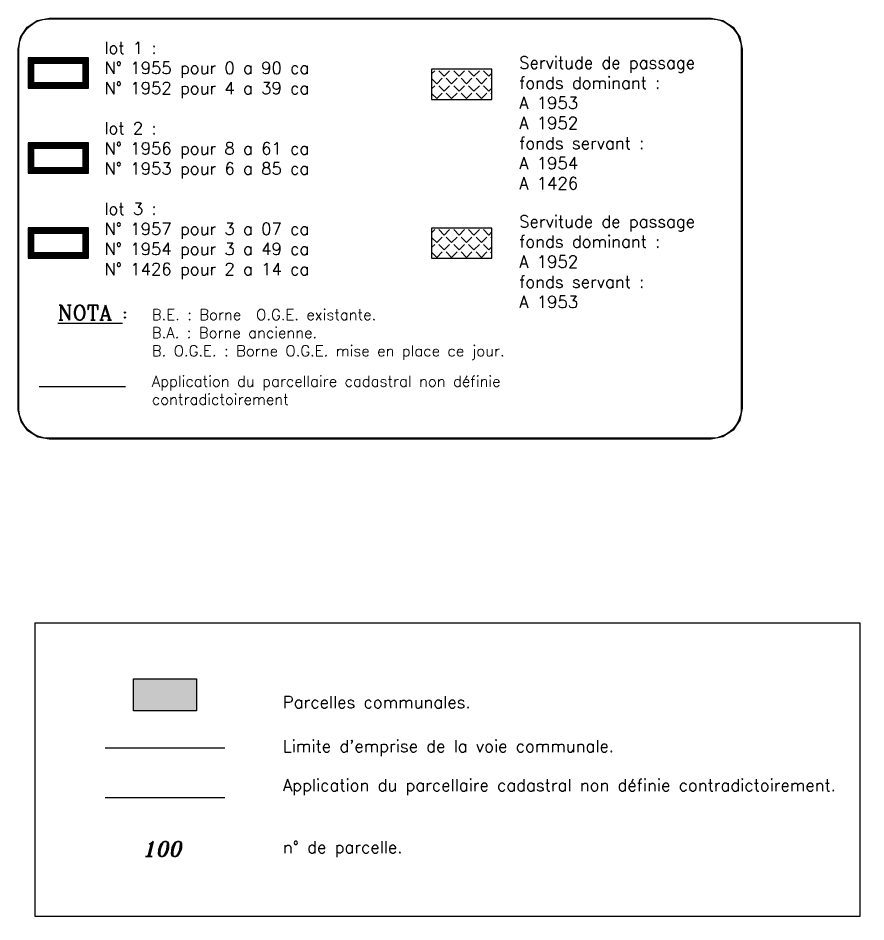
# Model space of a CAD drawing. Header units: metres. Extents: x 9606 to 9900, y 4805 to 4952.
# Drawn here: x 9817.49 to 9845.59, y 4805.33 to 4835.3 of the extents above; entities that cross this region are included whole.
import ezdxf

# ---------------------------------------------------------------- set-up
doc = ezdxf.new("R2010")
doc.units = ezdxf.units.M
doc.header["$LTSCALE"] = 2
doc.set_wipeout_variables(frame=1)
for name, color, linetype in [('Légende Bornage', 7, 'Continuous'), ('Légende Topo', 7, 'Continuous'), ('Wipeout', 255, 'Continuous')]:
    doc.layers.add(name, color=color, linetype=linetype)
doc.styles.add('bornage', font='romanc.shx', dxfattribs={"height": 0.32})
doc.styles.add('ROMANS', font='ROMANC.shx', dxfattribs={"height": 0.36})
doc.styles.add('Romant', font='romant.shx', dxfattribs={"oblique": 13.5, "height": 0.5})

msp = doc.modelspace()

# ---------------------------------------------------------------- wipeouts: each hides what was drawn before it
msp.add_wipeout([(9817.889, 4815.424), (9845.586, 4815.424), (9845.586, 4805.335), (9817.889, 4805.335)]).dxf.layer = 'Légende Topo'
at = {"lineweight": 30}
msp.add_wipeout([(9818.515, 4835.303), (9840.454, 4835.303), (9840.848, 4835.224), (9841.182, 4835.001), (9841.406, 4834.667), (9841.484, 4834.273), (9841.484, 4822.37), (9841.406, 4821.976), (9841.182, 4821.642), (9840.848, 4821.419), (9840.454, 4821.34), (9818.515, 4821.34), (9818.137, 4821.412), (9817.812, 4821.618), (9817.584, 4821.928), (9817.485, 4822.299), (9817.485, 4834.273), (9817.563, 4834.667), (9817.787, 4835.001), (9818.121, 4835.224)], dxfattribs=at).dxf.layer = 'Wipeout'

# ---------------------------------------------------------------- next in the draw order: hatches: boundary and pattern name
at = {"layer": 'Légende Bornage'}
h = msp.add_hatch(dxfattribs=at)
h.set_pattern_fill('ANGLE', color=256, scale=0.05, angle=10.9831, style=0)
h.set_pattern_definition([(45, (-800819.4574, 441533.1937), (-0.24695704333, 0.24695704333), [0.254, -0.09525]), (135, (-800819.4574, 441533.1937), (-0.24695704333, -0.24695704333), [0.254, -0.09525])])
h.paths.add_polyline_path([(9833.192, 4833.604), (9831.192, 4833.604), (9831.192, 4832.604), (9833.192, 4832.604)])
h = msp.add_hatch(dxfattribs=at)
h.set_pattern_fill('ANGLE', color=4, scale=0.05, angle=10.9831, style=0)
h.set_pattern_definition([(45, (-800819.4574, 441527.92764), (-0.24695704333, 0.24695704333), [0.254, -0.09525]), (135, (-800819.4574, 441527.92764), (-0.24695704333, -0.24695704333), [0.254, -0.09525])])
h.paths.add_polyline_path([(9833.192, 4828.338), (9831.192, 4828.338), (9831.192, 4827.338), (9833.192, 4827.338)])
at = {"layer": 'Légende Topo'}
msp.add_hatch(color=2, dxfattribs=at).paths.add_polyline_path([(9821.312, 4813.399), (9823.395, 4813.399), (9823.395, 4812.333), (9821.312, 4812.333)])

# ---------------------------------------------------------------- next in the draw order: linework, layer by layer
at = {"layer": 'Légende Bornage', "flags": 128}
msp.add_lwpolyline([(9817.485, 4822.299), (9817.485, 4834.273), (9817.563, 4834.667), (9817.787, 4835.001), (9818.121, 4835.224), (9818.515, 4835.303), (9840.454, 4835.303), (9840.848, 4835.224), (9841.182, 4835.001), (9841.406, 4834.667), (9841.484, 4834.273), (9841.484, 4822.37), (9841.406, 4821.976), (9841.182, 4821.642), (9840.848, 4821.419), (9840.454, 4821.34), (9818.515, 4821.34), (9818.137, 4821.412), (9817.812, 4821.618), (9817.584, 4821.928)], close=True, dxfattribs=at)
at = {"layer": 'Légende Bornage', "color": 7}
msp.add_lwpolyline([(9817.515, 4822.3), (9817.515, 4834.273, -0.414214), (9818.515, 4835.273), (9840.454, 4835.273, -0.414214), (9841.454, 4834.273), (9841.454, 4822.37), (9841.454, 4822.37, -0.414214), (9840.454, 4821.37), (9818.515, 4821.37, -0.392117)], format="xyb", close=True, dxfattribs=at)
at = {"layer": 'Légende Bornage', "color": 131, "const_width": 0.2}
msp.add_lwpolyline([(9817.92, 4833.082), (9819.72, 4833.082), (9819.72, 4833.882), (9817.92, 4833.882)], close=True, dxfattribs=at)
at = {"layer": 'Légende Bornage'}
for points in [[(9817.82, 4832.982), (9819.82, 4832.982), (9819.82, 4833.982), (9817.82, 4833.982)], [(9817.82, 4830.165), (9819.82, 4830.165), (9819.82, 4831.165), (9817.82, 4831.165)], [(9817.82, 4827.347), (9819.82, 4827.347), (9819.82, 4828.347), (9817.82, 4828.347)]]:
    msp.add_lwpolyline(points, close=True, dxfattribs=at)
at = {"layer": 'Légende Bornage', "color": 7}
for points in [[(9831.192, 4832.604), (9833.192, 4832.604), (9833.192, 4833.604), (9831.192, 4833.604)], [(9831.192, 4827.338), (9833.192, 4827.338), (9833.192, 4828.338), (9831.192, 4828.338)]]:
    msp.add_lwpolyline(points, close=True, dxfattribs=at)
at = {"layer": 'Légende Bornage', "color": 11, "const_width": 0.2}
msp.add_lwpolyline([(9817.92, 4830.265), (9819.72, 4830.265), (9819.72, 4831.065), (9817.92, 4831.065)], close=True, dxfattribs=at)
at = {"layer": 'Légende Bornage', "const_width": 0.2}
msp.add_lwpolyline([(9817.92, 4827.447), (9819.72, 4827.447), (9819.72, 4828.247), (9817.92, 4828.247)], close=True, dxfattribs=at)
at = {"layer": 'Légende Bornage', "color": 150, "linetype": 'Continuous', "flags": 128}
msp.add_lwpolyline([(9818.186, 4823.082), (9821.05, 4823.082)], dxfattribs=at)
at = {"layer": 'Légende Topo'}
msp.add_lwpolyline([(9818.056, 4815.251), (9845.38, 4815.251), (9845.38, 4805.514), (9818.056, 4805.514)], close=True, dxfattribs=at)
at = {"layer": 'Légende Topo', "color": 150}
msp.add_lwpolyline([(9821.312, 4813.399), (9823.395, 4813.399), (9823.395, 4812.333), (9821.312, 4812.333)], close=True, dxfattribs=at)
at = {"layer": 'Légende Topo', "color": 3, "linetype": 'Continuous', "flags": 128}
msp.add_lwpolyline([(9820.368, 4811.106), (9824.34, 4811.106)], dxfattribs=at)
msp.add_lwpolyline([(9820.368, 4811.106), (9824.34, 4811.106)], dxfattribs=at)
at = {"layer": 'Légende Topo', "color": 150, "linetype": 'Continuous', "flags": 128}
msp.add_lwpolyline([(9820.368, 4809.462), (9824.34, 4809.462)], dxfattribs=at)

# ---------------------------------------------------------------- next in the draw order: texts
at = {"layer": 'Légende Bornage', "attachment_point": 1}
for s, insert, char_height, width, style in [('lot 1 :\\PN° 1955 pour 0 a 90 ca\\PN° 1952 pour 4 a 39 ca\\P\\Plot 2 :\\PN° 1956 pour 8 a 61 ca\\PN° 1953 pour 6 a 85 ca\\P\\Plot 3 :\\PN° 1957 pour 3 a 07 ca\\PN° 1954 pour 3 a 49 ca\\PN° 1426 pour 2 a 14 ca', (9820.347, 4834.516), 0.4, 10.9236, 'bornage'), ('Servitude de passage\\Pfonds dominant :\\PA 1953\\PA 1952\\Pfonds servant :\\PA 1954\\PA 1426', (9834.093, 4834.025), 0.4, 7.22506, 'bornage'), ('Servitude de passage\\Pfonds dominant :\\PA 1952\\Pfonds servant :\\PA 1953', (9834.093, 4828.759), 0.4, 7.44146, 'bornage'), ('B.E. : Borne  O.G.E. existante.\\PB.A. : Borne ancienne.\\P{\\C1;B. O.G.E.} : Borne O.G.E. mise en place ce jour.', (9821.919, 4825.65), 0.36, 17.63099, 'ROMANS'), ('Application du parcellaire cadastral non définie\\Pcontradictoirement', (9821.919, 4823.44), 0.36, 22.085, 'ROMANS')]:
    msp.add_mtext(s, dxfattribs=dict(at, insert=insert, char_height=char_height, width=width, style=style))
at = {"layer": 'Légende Bornage', "insert": (9818.799, 4825.782), "char_height": 0.5, "width": 17.4018, "attachment_point": 1, "rotation": 0, "style": 'bornage'}
msp.add_mtext('{\\LNOTA} :', dxfattribs=at)
at = {"layer": 'Légende Topo', "color": 150, "style": 'Romant', "oblique": 13.5}
msp.add_text('100', height=0.5, dxfattribs=at).set_placement((9821.606, 4807.505))
at = {"layer": 'Légende Topo', "char_height": 0.4, "width": 18.1342, "attachment_point": 1, "style": 'bornage'}
for s, insert in [('Parcelles communales.', (9826.261, 4812.82)), ("Limite d'emprise de la voie communale.", (9826.263, 4811.365))]:
    msp.add_mtext(s, dxfattribs=dict(at, insert=insert))
at = {"layer": 'Légende Topo', "char_height": 0.4, "attachment_point": 1, "rotation": 360, "style": 'bornage'}
for s, insert, width in [('Application du parcellaire cadastral non définie contradictoirement.', (9826.263, 4810.068), 18.3913), ('n° de parcelle.', (9826.263, 4808.012), 18.3912)]:
    msp.add_mtext(s, dxfattribs=dict(at, insert=insert, width=width))

doc.saveas('drawing.dxf')
